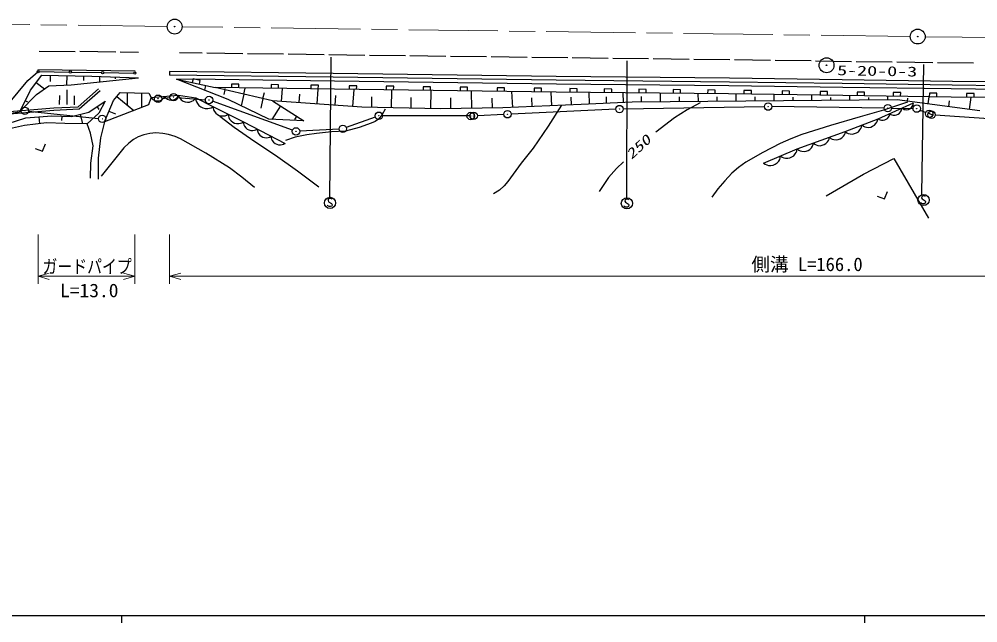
# Model space of a CAD drawing. Units: millimetres, scale not verified. Extents: x 40000 to 680000, y 20000 to 380000.
# Drawn here: x 154246 to 283243, y 204000 to 285260 of the extents above; entities that cross this region are included whole.
import ezdxf
from ezdxf.enums import TextEntityAlignment as Align

# ---------------------------------------------------------------- set-up
doc = ezdxf.new("R2010")
doc.units = ezdxf.units.MM
doc.header["$LTSCALE"] = 1000
doc.linetypes.add('CHAIN', pattern=[18.5, 12, -1.5, 3.5, -1.5])
for name, color, linetype, lineweight in [('M-BGD', 7, 'Continuous', 25), ('M-BGD-EXST', 7, 'Continuous', 25), ('M-BMK', 2, 'CHAIN', 13), ('M-BMK-ROW', 30, 'Continuous', 25), ('M-BMK-SRVR', 3, 'Continuous', 25), ('M-STR-HTXT', 7, 'Continuous', 13), ('M-STR-STRC', 7, 'Continuous', 25), ('M-TTL-BAND', 7, 'Continuous', 25)]:
    doc.layers.add(name, color=color, linetype=linetype, lineweight=lineweight)
doc.styles.add('ＭＳ ゴシック', font='')
doc.styles.get('ＭＳ ゴシック').set_extended_font_data('MS Gothic')

msp = doc.modelspace()

# ---------------------------------------------------------------- linework, layer by layer
at = {"layer": 'M-BGD'}
for p, q in [((155397, 277018), (156799, 278200)), ((155767, 275697), (157296, 277742)), ((169876, 278250), (156769, 278455)), ((156949, 278197), (160984, 278136)), ((157296, 277742), (164030, 277574)), ((158419, 277714), (158398, 276872)), ((160663, 277658), (160632, 276398)), ((161241, 276422), (170288, 277369)), ((161284, 278131), (165319, 278070)), ((162908, 277602), (162893, 276997)), ((164030, 277574), (170288, 277369)), ((165073, 277540), (165049, 276821)), ((165619, 278065), (169654, 278004)), ((167159, 277471), (167150, 277213)), ((169245, 277403), (169240, 277260)), ((174489, 278236), (174483, 277736)), ((196505, 277448), (174483, 277736)), ((196512, 277948), (174489, 278236)), ((226504, 277064), (196505, 277448)), ((226510, 277564), (196512, 277948)), ((249818, 277300), (226510, 277564)), ((151714, 272551), (155397, 277018)), ((156532, 276720), (157650, 275884)), ((156571, 275139), (158259, 276305)), ((158259, 276305), (161241, 276422)), ((180636, 277148), (175416, 277205)), ((175416, 277205), (180621, 276048)), ((182353, 274435), (175416, 277205)), ((176717, 276916), (176689, 276789)), ((177639, 277223), (177530, 276735)), ((178615, 277006), (177639, 277223)), ((178506, 276518), (178615, 277006)), ((179320, 276338), (179179, 275702)), ((196687, 276924), (180636, 277148)), ((182803, 276518), (182796, 276018)), ((183803, 276504), (182803, 276518)), ((183796, 276004), (183803, 276504)), ((188154, 276443), (188147, 275943)), ((189153, 276429), (188154, 276443)), ((189146, 275929), (189153, 276429)), ((193504, 276369), (193497, 275869)), ((194504, 276355), (193504, 276369)), ((194497, 275855), (194504, 276355)), ((226533, 276528), (196687, 276924)), ((198666, 276298), (198659, 275798)), ((199666, 276285), (198666, 276298)), ((199659, 275785), (199666, 276285)), ((203640, 276232), (203634, 275732)), ((204640, 276219), (203640, 276232)), ((204634, 275719), (204640, 276219)), ((208615, 276166), (208608, 275666)), ((209615, 276153), (208615, 276166)), ((209608, 275653), (209615, 276153)), ((213589, 276100), (213583, 275600)), ((214589, 276087), (213589, 276100)), ((214582, 275587), (214589, 276087)), ((249813, 276800), (226504, 277064)), ((249721, 276298), (226533, 276528)), ((265095, 276077), (249721, 276298)), ((264971, 276585), (249813, 276800)), ((264978, 277085), (249818, 277300)), ((279808, 276383), (264971, 276585)), ((279815, 276883), (264978, 277085)), ((279653, 275881), (265095, 276077)), ((295113, 276192), (279808, 276383)), ((295119, 276692), (279815, 276883)), ((154382, 272860), (155767, 275697)), ((154382, 272860), (156571, 275139)), ((159659, 274972), (159639, 273772)), ((160672, 275755), (160639, 273755)), ((161659, 274938), (161638, 273738)), ((162182, 273475), (164932, 275904)), ((162301, 273180), (165130, 275679)), ((166944, 274317), (167826, 275380)), ((167385, 274848), (169660, 272961)), ((167826, 275380), (171690, 275320)), ((168792, 275365), (168767, 273714)), ((170724, 275335), (170694, 273355)), ((171690, 275320), (172006, 274722)), ((172006, 274722), (175666, 275012)), ((173707, 274676), (173801, 274864)), ((173801, 274864), (173929, 274684)), ((175491, 274694), (175596, 274816)), ((175596, 274816), (175695, 275015)), ((175666, 275012), (178015, 274653)), ((175666, 275012), (175772, 274753)), ((188333, 274281), (180621, 276048)), ((196672, 275824), (180621, 276048)), ((181906, 275754), (181763, 275127)), ((181906, 275754), (181944, 275919)), ((184477, 275165), (184115, 273586)), ((184477, 275165), (184667, 275992)), ((187048, 274576), (187237, 275403)), ((189536, 274196), (189658, 275922)), ((191941, 274026), (192020, 275143)), ((194347, 273855), (194488, 275855)), ((226519, 275428), (196673, 275824)), ((196752, 273685), (196843, 274967)), ((199157, 273515), (199318, 275789)), ((201683, 273398), (201716, 274814)), ((204329, 273335), (204386, 275722)), ((209622, 273210), (209680, 275652)), ((215140, 273252), (215099, 275580)), ((218564, 276034), (218557, 275534)), ((219564, 276021), (218564, 276034)), ((219557, 275521), (219564, 276021)), ((220651, 273384), (220557, 275507)), ((223538, 275968), (223531, 275468)), ((224538, 275955), (223538, 275968)), ((224531, 275455), (224538, 275955)), ((225916, 273616), (225835, 275437)), ((249708, 275198), (226522, 275428)), ((228343, 275910), (228338, 275410)), ((229343, 275900), (228343, 275910)), ((229338, 275400), (229343, 275900)), ((231008, 273841), (230938, 275384)), ((232980, 275864), (232975, 275364)), ((233980, 275854), (232980, 275864)), ((233295, 273945), (233256, 274795)), ((233975, 275354), (233980, 275854)), ((235582, 274048), (235523, 275339)), ((237618, 275818), (237613, 275318)), ((238618, 275808), (237618, 275818)), ((237999, 274111), (237993, 274833)), ((238613, 275308), (238618, 275808)), ((240547, 274134), (240536, 275289)), ((242256, 275772), (242251, 275272)), ((243256, 275762), (242256, 275772)), ((243094, 274157), (243088, 274821)), ((243251, 275262), (243256, 275762)), ((245642, 274180), (245632, 275238)), ((246894, 275726), (246889, 275226)), ((247894, 275716), (246894, 275726)), ((247889, 275216), (247894, 275716)), ((248189, 274203), (248184, 274809)), ((265079, 274977), (249708, 275198)), ((250737, 274226), (250728, 275183)), ((251777, 275668), (251770, 275168)), ((252777, 275654), (251777, 275668)), ((252770, 275154), (252777, 275654)), ((253285, 274248), (253280, 274787)), ((255832, 274271), (255825, 275110)), ((256901, 275595), (256894, 275095)), ((257901, 275580), (256901, 275595)), ((257893, 275080), (257901, 275580)), ((260927, 274317), (260921, 275037)), ((262024, 275521), (262017, 275021)), ((263024, 275507), (262024, 275521)), ((263017, 275007), (263024, 275507)), ((279638, 274781), (265080, 274977)), ((266023, 274363), (266017, 274965)), ((267012, 275451), (267005, 274951)), ((268012, 275438), (267012, 275451)), ((268005, 274938), (268012, 275438)), ((271118, 274409), (271113, 274896)), ((271865, 275386), (271858, 274886)), ((272865, 275372), (271865, 275386)), ((272858, 274873), (272865, 275372)), ((276559, 273857), (276689, 274821)), ((276718, 275321), (276711, 274821)), ((277718, 275307), (276718, 275321)), ((277711, 274807), (277718, 275307)), ((295195, 274586), (279638, 274781)), ((295209, 275686), (279653, 275881)), ((281737, 275255), (281731, 274755)), ((282737, 275242), (281737, 275255)), ((282731, 274743), (282737, 275242)), ((155075, 274279), (155349, 274145)), ((158900, 273327), (162182, 273475)), ((163603, 272752), (165837, 274202)), ((164720, 273477), (164957, 273112)), ((165837, 274202), (164982, 272622)), ((165716, 271456), (166944, 274317)), ((171669, 273727), (165716, 271456)), ((171981, 274617), (171669, 273727)), ((172006, 274722), (172128, 274551)), ((172128, 274551), (172244, 274452)), ((172244, 274452), (172396, 274356)), ((172396, 274356), (172620, 274265)), ((172620, 274265), (172838, 274246)), ((172838, 274246), (173054, 274263)), ((173054, 274263), (173266, 274316)), ((173266, 274316), (173473, 274441)), ((173473, 274441), (173608, 274560)), ((173608, 274560), (173707, 274676)), ((173929, 274684), (174052, 274579)), ((174052, 274579), (174212, 274478)), ((174212, 274478), (174449, 274382)), ((174449, 274382), (174679, 274362)), ((174679, 274362), (174906, 274380)), ((174906, 274380), (175131, 274436)), ((175131, 274436), (175349, 274568)), ((175349, 274568), (175491, 274694)), ((175772, 274753), (175892, 274589)), ((175892, 274589), (176060, 274418)), ((176060, 274418), (176323, 274232)), ((176323, 274232), (176601, 274141)), ((176601, 274141), (176886, 274098)), ((176886, 274098), (177178, 274101)), ((177178, 274101), (177484, 274200)), ((177484, 274200), (177696, 274314)), ((177696, 274314), (177860, 274434)), ((177860, 274434), (178038, 274650)), ((178015, 274653), (180325, 273503)), ((178015, 274653), (178039, 274351)), ((178039, 274351), (178109, 274142)), ((178109, 274142), (178226, 273909)), ((178226, 273909), (178435, 273631)), ((178435, 273631), (178691, 273445)), ((180087, 273331), (180342, 273494)), ((180325, 273503), (184416, 271455)), ((180325, 273503), (180345, 273235)), ((187840, 271792), (182353, 274435)), ((187048, 274576), (186751, 273278)), ((189420, 273599), (188259, 271750)), ((200360, 273429), (188333, 274281)), ((188333, 274281), (192552, 271585)), ((206976, 273273), (207010, 274721)), ((212344, 273203), (212318, 274651)), ((217936, 273301), (217913, 274646)), ((229864, 273790), (219335, 273326)), ((223283, 273500), (223231, 274683)), ((228548, 273732), (228504, 274738)), ((236725, 274100), (229864, 273790)), ((272392, 274420), (236725, 274100)), ((258380, 274294), (258376, 274762)), ((263475, 274340), (263471, 274736)), ((268570, 274386), (268567, 274712)), ((269818, 271865), (274601, 273985)), ((283505, 272918), (272392, 274420)), ((273781, 274232), (273831, 274608)), ((274267, 273316), (274413, 273492)), ((274413, 273492), (274496, 273641)), ((274496, 273641), (274548, 273775)), ((274548, 273775), (274572, 273972)), ((279337, 273481), (279443, 274262)), ((282116, 273106), (282337, 274747)), ((151207, 272393), (158919, 273027)), ((151268, 272699), (158900, 273327)), ((155141, 271987), (158650, 272260)), ((158650, 272260), (161284, 272170)), ((158919, 273027), (162301, 273180)), ((159967, 272215), (159947, 271628)), ((161284, 272170), (163603, 272752)), ((162444, 272461), (162766, 271175)), ((164982, 272622), (163414, 271163)), ((166330, 272886), (167215, 272506)), ((178691, 273445), (178971, 273306)), ((178971, 273306), (179273, 273213)), ((179273, 273213), (179622, 273214)), ((179622, 273214), (179878, 273261)), ((179878, 273261), (180087, 273331)), ((180345, 273235), (180407, 273050)), ((180407, 273050), (180510, 272844)), ((180510, 272844), (180695, 272597)), ((180695, 272597), (180921, 272433)), ((180921, 272433), (181168, 272309)), ((181168, 272309), (181435, 272227)), ((181435, 272227), (181744, 272227)), ((181744, 272227), (181970, 272268)), ((181970, 272268), (182155, 272329)), ((182155, 272329), (182382, 272473)), ((182382, 272473), (182402, 272206)), ((182402, 272206), (182464, 272021)), ((191594, 272233), (191303, 271770)), ((210945, 273179), (200360, 273429)), ((219335, 273326), (210945, 273179)), ((271213, 272074), (271296, 272223)), ((271296, 272223), (271348, 272357)), ((271348, 272357), (271372, 272554)), ((271372, 272554), (271544, 272433)), ((271544, 272433), (271686, 272378)), ((271686, 272378), (271862, 272338)), ((271862, 272338), (272103, 272327)), ((272103, 272327), (272315, 272381)), ((272315, 272381), (272512, 272469)), ((272512, 272469), (272695, 272589)), ((272695, 272589), (272849, 272775)), ((272849, 272775), (272937, 272933)), ((272937, 272933), (272992, 273075)), ((272992, 273075), (273018, 273283)), ((273018, 273283), (273180, 273169)), ((273180, 273169), (273314, 273117)), ((273314, 273117), (273480, 273079)), ((273480, 273079), (273708, 273069)), ((273708, 273069), (273908, 273120)), ((273908, 273120), (274095, 273203)), ((274095, 273203), (274267, 273316)), ((152778, 271204), (155141, 271987)), ((154946, 270942), (152925, 270500)), ((157906, 271322), (154946, 270942)), ((156895, 272124), (156967, 271202)), ((160410, 271217), (157906, 271322)), ((163414, 271163), (160410, 271217)), ((163859, 269916), (163414, 271163)), ((165716, 271456), (165205, 269271)), ((182464, 272021), (182567, 271815)), ((182567, 271815), (182752, 271568)), ((182752, 271568), (182978, 271404)), ((182978, 271404), (183225, 271280)), ((183225, 271280), (183492, 271198)), ((183492, 271198), (183801, 271198)), ((183801, 271198), (184027, 271239)), ((184027, 271239), (184212, 271300)), ((184212, 271300), (184439, 271444)), ((184416, 271455), (190050, 268537)), ((184416, 271455), (184431, 271211)), ((184431, 271211), (184485, 271041)), ((184485, 271041), (184577, 270852)), ((192552, 271585), (187840, 271792)), ((265406, 270141), (269818, 271865)), ((267594, 270739), (267641, 271015)), ((267641, 271015), (267853, 270851)), ((269092, 270841), (269332, 270984)), ((269332, 270984), (269539, 271213)), ((269539, 271213), (269660, 271409)), ((269660, 271409), (269738, 271587)), ((269738, 271587), (269783, 271852)), ((269818, 271865), (269980, 271751)), ((269980, 271751), (270114, 271699)), ((270114, 271699), (270280, 271661)), ((270280, 271661), (270508, 271651)), ((270508, 271651), (270708, 271702)), ((270708, 271702), (270895, 271785)), ((270895, 271785), (271068, 271899)), ((271068, 271899), (271213, 272074)), ((164199, 268211), (163859, 269916)), ((184577, 270852), (184742, 270624)), ((184742, 270624), (184947, 270471)), ((184947, 270471), (185171, 270355)), ((185171, 270355), (185414, 270276)), ((185414, 270276), (185695, 270272)), ((185695, 270272), (185902, 270307)), ((185902, 270307), (186072, 270361)), ((186072, 270361), (186281, 270489)), ((186281, 270489), (186296, 270245)), ((186296, 270245), (186350, 270075)), ((186350, 270075), (186441, 269886)), ((186441, 269886), (186607, 269658)), ((186607, 269658), (186811, 269505)), ((258951, 267797), (265406, 270141)), ((265177, 269520), (265303, 269712)), ((265303, 269712), (265386, 269889)), ((265386, 269889), (265437, 270152)), ((265406, 270141), (265627, 269970)), ((265627, 269970), (265814, 269888)), ((265814, 269888), (266045, 269824)), ((266045, 269824), (266366, 269795)), ((266366, 269795), (266651, 269855)), ((266651, 269855), (266919, 269960)), ((266919, 269960), (267170, 270109)), ((267170, 270109), (267386, 270348)), ((267386, 270348), (267512, 270552)), ((267512, 270552), (267594, 270739)), ((267853, 270851), (268032, 270772)), ((268032, 270772), (268254, 270711)), ((268254, 270711), (268561, 270683)), ((268561, 270683), (268835, 270740)), ((268835, 270740), (269092, 270841)), ((157404, 267509), (157779, 268478)), ((165205, 269271), (164873, 266570)), ((186811, 269505), (187035, 269389)), ((187035, 269389), (187278, 269311)), ((187278, 269311), (187560, 269306)), ((187560, 269306), (187767, 269341)), ((187767, 269341), (187937, 269395)), ((187937, 269395), (188145, 269524)), ((188145, 269524), (188161, 269279)), ((188161, 269279), (188215, 269109)), ((188215, 269109), (188306, 268920)), ((188306, 268920), (188472, 268692)), ((188472, 268692), (188676, 268539)), ((188676, 268539), (188900, 268423)), ((188900, 268423), (189143, 268345)), ((189143, 268345), (189425, 268341)), ((189425, 268341), (189632, 268375)), ((189632, 268375), (189802, 268429)), ((189802, 268429), (190010, 268558)), ((260980, 268142), (261062, 268319)), ((261062, 268319), (261113, 268582)), ((261113, 268582), (261322, 268413)), ((261322, 268413), (261498, 268331)), ((261498, 268331), (261718, 268264)), ((262300, 268279), (262559, 268373)), ((262559, 268373), (262803, 268511)), ((262803, 268511), (263016, 268735)), ((263016, 268735), (263141, 268927)), ((263141, 268927), (263224, 269104)), ((263224, 269104), (263275, 269367)), ((263275, 269367), (263483, 269198)), ((263483, 269198), (263660, 269116)), ((263660, 269116), (263880, 269049)), ((263880, 269049), (264187, 269013)), ((264187, 269013), (264462, 269064)), ((264462, 269064), (264721, 269158)), ((264721, 269158), (264965, 269296)), ((264965, 269296), (265177, 269520)), ((156420, 267844), (157404, 267509)), ((163878, 265879), (164199, 268211)), ((254399, 265897), (258951, 267797)), ((258471, 266869), (258682, 267112)), ((258682, 267112), (258803, 267319)), ((258803, 267319), (258881, 267508)), ((258881, 267508), (258921, 267785)), ((258951, 267797), (259160, 267628)), ((259160, 267628), (259336, 267546)), ((259336, 267546), (259557, 267479)), ((259557, 267479), (259863, 267443)), ((259863, 267443), (260138, 267494)), ((260138, 267494), (260398, 267588)), ((260398, 267588), (260641, 267726)), ((260641, 267726), (260854, 267950)), ((260854, 267950), (260980, 268142)), ((261718, 268264), (262025, 268228)), ((262025, 268228), (262300, 268279)), ((163822, 263853), (163878, 265879)), ((164873, 266570), (164887, 263713)), ((254399, 265897), (254634, 265724)), ((255703, 265628), (255980, 265744)), ((255980, 265744), (256238, 265906)), ((256238, 265906), (256457, 266160)), ((256457, 266160), (256584, 266375)), ((256584, 266375), (256664, 266571)), ((256664, 266571), (256706, 266860)), ((256706, 266860), (256932, 266694)), ((256932, 266694), (257120, 266616)), ((257120, 266616), (257353, 266558)), ((257353, 266558), (257674, 266536)), ((257674, 266536), (257958, 266602)), ((257958, 266602), (258224, 266713)), ((258224, 266713), (258471, 266869)), ((267838, 264376), (271947, 266514)), ((271947, 266514), (276587, 258467)), ((254634, 265724), (254830, 265643)), ((254830, 265643), (255073, 265582)), ((255073, 265582), (255407, 265559)), ((255407, 265559), (255703, 265628)), ((262854, 261498), (267838, 264376)), ((270700, 261096), (271075, 262066)), ((269716, 261432), (270700, 261096))]:
    msp.add_line(p, q, dxfattribs=at)
for points in [[(227215, 273677), (225431, 270869), (223410, 267889), (221798, 265857), (220013, 263427), (219508, 262806), (218857, 262225), (218083, 261748)], [(245885, 273985), (244120, 273034), (242414, 271995), (239917, 270049)], [(273780, 274074), (270545, 273029), (267416, 272123), (263432, 270962), (259564, 269729), (258068, 269163), (256664, 268514), (254308, 267312), (252018, 266026), (251053, 265313), (250151, 264515), (249180, 263500), (248275, 262404), (247437, 261306)], [(203489, 273145), (203071, 272434), (202575, 271820), (202148, 271500), (201614, 271241), (200003, 270678), (198163, 270178), (196259, 270090), (194271, 269886), (192956, 269707), (191391, 269376), (190062, 268911)], [(194547, 262626), (191680, 264804), (188746, 266900), (185943, 268733), (183198, 270666), (181250, 272164)], [(185918, 262588), (184224, 263995), (182537, 265254), (179344, 267202), (175955, 269147), (175224, 269472), (174359, 269740), (173569, 269884), (172644, 269939), (171845, 269880), (171018, 269703), (170268, 269420), (169625, 269060), (168985, 268576), (168348, 267958), (165282, 264110)], [(235546, 266044), (234616, 265153), (233546, 263966), (232300, 262079)]]:
    msp.add_lwpolyline(points, dxfattribs=at)
for centre in [(156799, 278200), (161134, 278134), (165469, 278068), (169804, 278002)]:
    msp.add_circle(centre, 150, dxfattribs=at)
at = {"layer": 'M-BGD-EXST'}
for p, q in [((196183, 280165), (196001, 261173)), ((236013, 279632), (235974, 261237)), ((275918, 279174), (275685, 261686)), ((195844, 261016), (195811, 260837)), ((195811, 260837), (195869, 260686)), ((196026, 261103), (195844, 261016)), ((195869, 260686), (196285, 260439)), ((196146, 261101), (196026, 261103)), ((196265, 261069), (196146, 261101)), ((196324, 261008), (196265, 261069)), ((235787, 260952), (235754, 260773)), ((235754, 260773), (235812, 260622)), ((235969, 261039), (235787, 260952)), ((235812, 260622), (236228, 260375)), ((236089, 261037), (235969, 261039)), ((236208, 261005), (236089, 261037)), ((236267, 260944), (236208, 261005)), ((275632, 260502), (275573, 260593)), ((275707, 261401), (275674, 261221)), ((275674, 261221), (275731, 261070)), ((275888, 261488), (275707, 261401)), ((275731, 261070), (276147, 260823)), ((276008, 261486), (275888, 261488)), ((276128, 261454), (276008, 261486)), ((276187, 261393), (276128, 261454)), ((276147, 260823), (276205, 260672)), ((276205, 260672), (276172, 260493)), ((195769, 260117), (195711, 260208)), ((195948, 260024), (195769, 260117)), ((196158, 260021), (195948, 260024)), ((196309, 260108), (196158, 260021)), ((196285, 260439), (196342, 260288)), ((196342, 260288), (196309, 260108)), ((235712, 260053), (235654, 260144)), ((235891, 259960), (235712, 260053)), ((236101, 259957), (235891, 259960)), ((236252, 260044), (236101, 259957)), ((236228, 260375), (236285, 260224)), ((236285, 260224), (236252, 260044)), ((275810, 260409), (275632, 260502)), ((276020, 260405), (275810, 260409)), ((276172, 260493), (276020, 260405))]:
    msp.add_line(p, q, dxfattribs=at)
for centre in [(196076, 260532), (236019, 260468), (275939, 260917)]:
    msp.add_circle(centre, 750, dxfattribs=at)
at = {"layer": 'M-BMK'}
for p, q in [((174164, 284273), (111693, 285112)), ((274155, 282931), (176164, 284246)), ((276155, 282904), (346714, 281958))]:
    msp.add_line(p, q, dxfattribs=at)
at = {"layer": 'M-BMK-ROW'}
for p, q in [((173432, 274600), (174539, 274712)), ((175535, 274722), (179302, 274420)), ((191022, 270323), (180271, 274210)), ((254526, 273481), (235520, 273165)), ((270628, 273280), (255526, 273482)), ((151820, 272401), (154517, 272849)), ((155507, 272879), (164923, 271895)), ((214898, 272245), (203139, 272261)), ((219462, 272433), (215898, 272267)), ((234520, 273134), (220461, 272479)), ((271628, 273266), (274523, 273227)), ((275485, 273028), (276245, 272712)), ((277168, 272329), (276551, 272585)), ((277511, 272361), (286006, 271799)), ((202169, 272090), (198266, 270667)), ((197297, 270469), (191991, 270180))]:
    msp.add_line(p, q, dxfattribs=at)
for centre, radius in [((172935, 274550), 500), ((175036, 274762), 500), ((175036, 274762), 20), ((179800, 274380), 500), ((172935, 274550), 20), ((179800, 274380), 20), ((235020, 273157), 500), ((255026, 273489), 500), ((255026, 273489), 20), ((271128, 273273), 500), ((275023, 273220), 500), ((155010, 272931), 500), ((155010, 272931), 20), ((165420, 271844), 500), ((202639, 272261), 500), ((202639, 272261), 20), ((215005, 272226), 500), ((215398, 272244), 500), ((215005, 272226), 20), ((215398, 272244), 20), ((219961, 272456), 500), ((219961, 272456), 20), ((235020, 273157), 20), ((271128, 273273), 20), ((275023, 273220), 20), ((276706, 272521), 500), ((277012, 272394), 500), ((276706, 272521), 20), ((277012, 272394), 20), ((165420, 271844), 20), ((197796, 270496), 500), ((191492, 270153), 500), ((191492, 270153), 20), ((197796, 270496), 20)]:
    msp.add_circle(centre, radius, dxfattribs=at)
at = {"layer": 'M-BMK-SRVR'}
for centre, radius in [((175164, 284260), 1000), ((175164, 284260), 40), ((275155, 282918), 1000), ((275155, 282918), 40), ((262883, 279057), 1000), ((262883, 279057), 40)]:
    msp.add_circle(centre, radius, dxfattribs=at)
at = {"layer": 'M-STR-HTXT'}
for p, q in [((156799, 256258), (156799, 249650)), ((169804, 249650), (169804, 256258)), ((174483, 256258), (174483, 249650)), ((156799, 250650), (158299, 251070)), ((158299, 250230), (156799, 250650)), ((156799, 250650), (169804, 250650)), ((168304, 251070), (169804, 250650)), ((169804, 250650), (168304, 250230)), ((174483, 250650), (175983, 251070)), ((175983, 250230), (174483, 250650)), ((174483, 250650), (340410, 250650))]:
    msp.add_line(p, q, dxfattribs=at)
at = {"layer": 'M-STR-STRC'}
for p, q in [((156953, 280959), (161799, 280905)), ((167241, 280824), (162390, 280888)), ((170302, 280787), (167858, 280817)), ((178866, 280677), (175841, 280725)), ((184343, 280605), (179490, 280671)), ((189805, 280538), (184952, 280594)), ((195280, 280464), (190427, 280530)), ((200749, 280391), (195892, 280459)), ((206221, 280326), (201366, 280382)), ((211672, 280256), (206826, 280327)), ((217142, 280190), (212301, 280253)), ((222599, 280120), (217753, 280179)), ((228058, 280058), (223217, 280116)), ((233479, 279981), (228647, 280040)), ((238939, 279915), (234112, 279974)), ((244411, 279843), (239569, 279904)), ((249871, 279771), (245049, 279830)), ((255330, 279707), (250501, 279771)), ((260800, 279647), (255967, 279699)), ((261420, 279638), (266261, 279574)), ((266886, 279565), (271722, 279502)), ((272334, 279495), (277185, 279429)), ((277809, 279428), (282652, 279368))]:
    msp.add_line(p, q, dxfattribs=at)
at = {"layer": 'M-TTL-BAND'}
for p, q in [((40000, 205000), (579000, 205000)), ((168000, 205000), (168000, 204000)), ((268000, 205000), (268000, 204000))]:
    msp.add_line(p, q, dxfattribs=at)

# ---------------------------------------------------------------- texts
at = {"layer": 'M-BGD', "style": 'ＭＳ ゴシック', "oblique": 15, "width": 1.4}
msp.add_text('250', height=1320, rotation=42.6, dxfattribs=at).set_placement((236899, 266003), align=Align.BOTTOM_LEFT)
at = {"layer": 'M-BMK-SRVR', "style": 'ＭＳ ゴシック', "width": 1.5}
msp.add_text('5-20-0-3', height=1320, rotation=359, dxfattribs=at).set_placement((264296, 277329), align=Align.BOTTOM_LEFT)
at = {"layer": 'M-STR-HTXT', "style": 'ＭＳ ゴシック'}
for s, width, p in [('ガードパイプ', 0.8, (157393, 250498)), ('L=13.0', 1.05, (159749, 247278))]:
    msp.add_text(s, height=1833, dxfattribs=dict(at, width=width)).set_placement(p, align=Align.BOTTOM_LEFT)
msp.add_text('側溝 L=166.0', height=1833, dxfattribs=at).set_placement((252771, 250798), align=Align.BOTTOM_LEFT)

doc.saveas('drawing.dxf')
